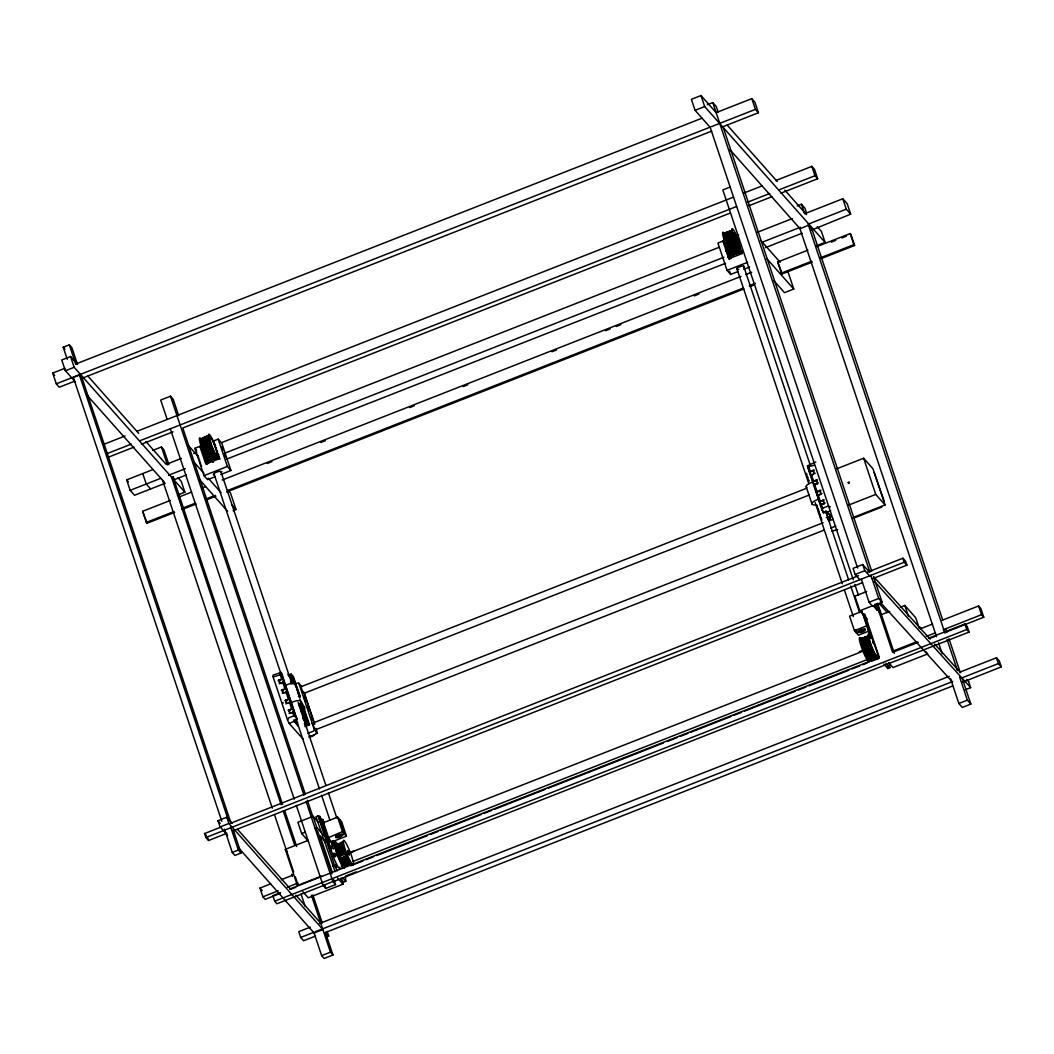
<?xml version="1.0" encoding="UTF-8"?>
<svg xmlns="http://www.w3.org/2000/svg" width="1054" height="1054" viewBox="0 0 1054 1054"><rect width="100%" height="100%" fill="white"/><g stroke="black" fill="none" stroke-linecap="round" stroke-linejoin="round"><path stroke-width="1.5" d="M208.85 459.715C206.097 452.64 194.173 437.608 208.165 436.013M732.807 255.674A13.215 1.805 68.6 0 1 725.732 244.488A13.215 1.805 68.6 0 1 724.296 233.474C745.639 225.899 718.103 235.002 725.205 233.29M867.363 636.906C867.666 639.251 867.442 634.403 867.534 637.262M861.592 641.385L861.184 640.239L864.728 651.398L869.313 660.067L876.52 657.103M207.901 436.185L201.169 439.874L207.822 437.16M867.969 635.997L861.21 638.487L861.434 640.358M870.09 660.16L870.248 659.448M733.307 255.081L740.04 252.42L732.952 255.015M337.043 844.741L336.345 845.651L337.359 850.011L343.644 847.574L343.156 846.125L347.886 858.733L341.615 861.302L336.674 847.693L343.064 845.519M341.522 861.118L344.236 865.901L345.501 866.164M861.711 638.461L861.895 639.211M876.282 657.156L876.19 657.999L875.69 657.182M341.707 861.197L342.089 862.264L348.347 859.814L347.899 858.694L351.325 863.858M870.117 660.357L869.576 659.751M345.672 853.582L345.238 852.594L338.914 854.913M864.175 650.015L863.7 648.763L869.945 646.313L875.887 657.894M873.898 655.021C868.47 660.423 862.04 655.219 873.279 653.928C875.914 656.313 871.487 658.025 868.127 658.407M210.299 460.255L216.874 457.976M343.077 842.607L343.169 846.243L336.951 848.641M282.815 703.505L282.867 703.084A11.304 3.926 -18.5 0 1 283.104 702.504M340.943 859.827L347.188 857.376M864.833 651.649L864.425 650.476M871.091 649.198L870.683 648.026M303.552 693.282L300.759 686.773L301.457 687.564M739.157 241.814L739.249 242.987M338.821 854.425C336.977 852.37 344.803 848.878 345.08 851.975M863.569 648.223C861.619 645.983 869.813 642.874 869.827 645.746M338.795 854.596L345.053 852.146M869.774 645.799L863.542 648.368M343.933 865.136L350.178 862.686M864.148 649.87L870.393 647.472L870.248 646.787M826.771 515.024L827.074 514.787A5.244 1.818 -18.5 0 0 823.648 512.784L822.094 510.268L822.607 508.199L821.29 504.234L825.203 502.982M337.807 851.329L337.32 850.196M344.012 848.944L343.617 847.838L337.359 850.288M868.325 641.517L868.799 642.729L862.501 645.167L862.067 643.968M349.137 861.039L342.879 863.529M731.12 230.562L731.147 232.447M333.38 855.65L334.895 854.28L335.844 854.689L334.026 853.292L332.998 853.7L332.497 854.662L333.71 856.639L332.497 854.662M333.999 856.349L335.501 854.965M873.173 641.412L872.817 642.861L873.964 643.783M207.928 436.158L201.182 439.017M861.21 638.54L861.553 639.093M303.302 739.368L289.125 723.387L287.531 719.987L288.822 717.787L293.947 715.771L295.937 716.865L297.136 719.526A5.244 1.818 -18.5 0 0 297.676 722.53M334.5 856.639L336.002 855.532M297.044 683.005L298.822 683.255L314.408 729.829L313.183 731.265L308.071 733.268M273.118 676.905L280.272 674.863L281.352 672.412L272.973 675.127L273.118 676.905L287.531 719.987M292.327 676.404L291.589 677.103L292.024 675.64M292.129 678.71L292.867 678.012M293.21 681.925L293.868 681.147M294.474 682.834L293.75 683.532L294.185 682.083M300.746 704.441L301.404 703.677M301.049 705.363L301.721 704.599M301.813 707.656L302.485 706.891M302.129 708.591L302.854 707.893M302.893 710.883L303.565 710.106M303.209 711.806L303.868 711.028M303.736 713.413L304.408 712.636M303.974 714.098L304.632 713.321M304.277 715.02L305.014 714.322M304.817 716.628L305.555 715.929M305.041 717.313L305.713 716.536M305.357 718.235L306.016 717.471M305.897 719.842L306.556 719.078M306.121 720.528L306.793 719.763M306.437 721.45L307.096 720.686M306.964 723.057L307.702 722.372M300.864 702.069L307.926 723.044L304.593 724.77M814.175 470.018L809.472 471.994L810.104 471.81A8.59 2.978 -18.5 0 1 814.004 471.138M815.243 473.233L810.552 475.209L811.185 475.025M817.403 479.662L812.7 481.652L813.332 481.467A8.59 2.978 -18.5 0 1 817.232 480.795M818.471 482.877L813.78 484.866L814.413 484.682A8.59 2.978 -18.5 0 1 815.44 484.432M820.895 490.123L816.191 492.099L816.837 491.915A8.59 2.978 -18.5 0 1 820.723 491.243M821.975 493.338L817.272 495.327L817.917 495.13A8.59 2.978 -18.5 0 1 820.895 494.55M824.123 499.767L819.432 501.757L820.065 501.572A8.59 2.978 -18.5 0 1 823.964 500.9M821.29 504.234L820.499 504.971L821.145 504.787M278.058 680.515L282.946 678.736L283.473 682.228M279.139 683.73L284.027 681.951M281.286 690.159L286.174 688.394L286.701 691.885M282.367 693.387L287.255 691.608M284.791 700.62L289.679 698.842L290.193 702.346M285.871 703.835L290.759 702.056M288.019 710.277L292.907 708.499L293.42 711.99M289.099 713.492L293.987 711.713M216.808 458.055L209.166 460.124L215.978 457.66M334.026 847.574L334.605 848.22M290.43 682.109A8.59 2.978 -18.5 0 0 291.326 681.661L292.406 682.241L291.563 682.663M299.138 704.981L302.366 712.003L301.523 712.425M301.286 711.41L302.011 712.135M281.958 675.522A5.244 1.818 -18.5 0 1 282.327 675.285L281.523 672.874A5.244 1.818 -18.5 0 0 280.008 674.033M297.294 719.434L296.319 717.102A5.244 1.818 -18.5 0 0 295.607 717.576M282.946 678.736L282.393 679.013A8.59 2.978 -18.5 0 0 278.902 681.912M286.174 688.394L285.621 688.67A8.59 2.978 -18.5 0 0 282.129 691.556M289.679 698.842L289.125 699.118A8.59 2.978 -18.5 0 0 285.621 702.017M292.907 708.499L292.353 708.775A8.59 2.978 -18.5 0 0 288.849 711.661M299.362 705.996L299.85 705.706M302.59 715.64L303.433 715.218L301.339 711.384M282.498 675.192L281.853 674.784A7.009 2.437 -18.5 0 0 281.313 675.074M201.485 441.81L208.139 439.149L209.259 443.141L202.671 445.974M202.974 446.896L209.641 444.261L209.298 443.247M209.851 444.867L203.172 447.489L209.68 444.366M209.878 444.959L210.168 445.776L203.554 448.517L210.194 445.816L214.99 456.303M210.76 447.331L204.16 450.124L210.866 447.594M211.419 448.964L204.819 451.771L211.525 449.228M211.762 449.781C196.202 458.279 211.432 446.329 212.21 450.822M212.407 451.27L205.807 454.05M213.092 452.746L206.426 455.368M214.186 454.906L207.506 457.515L214.239 454.999M207.928 436.172L201.248 438.807L208.218 436.013M207.822 436.619L201.156 439.228L208.547 436.198M201.459 441.705L208.139 439.123L207.836 437.265M208.679 441.204L202.025 443.905L208.705 441.336M207.085 456.711L213.778 454.129L214.107 454.761M207.743 457.95L214.463 455.407L207.73 457.91M208.139 458.609L214.818 456.026L207.941 458.292M208.613 459.36C213.804 458.556 215.2 455.091 215.82 457.476M732.807 254.923L739.789 252.486M869.405 572.058L862.712 564.549L853.068 568.356L855.123 574.496L859.84 579.713M855.123 574.496L864.767 570.688L862.712 564.549M226.966 833.24L208.587 840.486L205.912 837.548L204.581 833.543L221.419 826.903M230.615 823.279L858.509 575.708M867.692 572.085L902.896 558.212L905.557 561.15L906.901 565.155L872.159 578.857M205.912 837.548L904.24 562.217L906.901 565.155M233.092 830.829L862.515 582.664M962.17 682.399L1001.3 666.853L999.363 661.056L996.452 657.775L959.97 672.096M965.135 689.817L970.642 687.643L968.586 681.503M722.201 126.994L758.419 112.778L754.835 102.04L751.818 98.641L716.14 112.646L700.989 95.558L691.384 99.326L695.073 110.327L710.225 127.429M67.258 359.309L63.227 347.24L69.314 344.856L71.949 347.833L77.509 364.421M707.287 104.754L712.781 102.594L716.246 106.507L718.169 112.251M695.073 110.327L704.678 106.559L825.084 242.407L816.863 245.635M77.087 363.893L70.565 356.529L61.751 359.994L65.348 370.758L74.162 367.306L184.845 492.165L177.507 495.051M74.623 381.205L59.301 387.226L56.297 383.827L52.7 373.09L64.953 368.281M75.664 364.065L701.951 118.219M56.297 383.827L710.132 127.152L857.64 568.001M711.503 126.612L755.402 109.379L758.419 112.778M230.576 821.883L82.041 377.991L79.406 375.013L73.319 377.398L221.841 821.29M82.278 378.202L711.621 131.157M178.653 415.632L173.172 399.229L170.484 396.212L160.695 400.046L167.191 419.439M730.224 187.019L722.82 189.918L853.266 579.766M104.135 444.195L125.07 435.974M136.875 431.336L733.597 197.098M744.032 193.001L762.121 185.899M775.678 180.577L811.843 166.374L814.518 169.404L817.654 178.758L780.935 193.172M107.284 453.536L131.302 444.116M140.301 440.585L736.72 206.452M747.167 202.355L769.763 193.475M778.814 189.931L814.979 175.728L817.654 178.758M108.47 457.159L133.977 447.133M141.486 444.195L173.001 431.824M730.462 212.987L182.79 427.977L305.252 793.978M748.814 205.78L771.765 196.769M152.619 450.44L161.433 446.975L163.923 449.781L168.917 464.695M724.467 233.171L731.436 230.391M724.375 233.606L732.174 230.997L724.441 234.739L731.12 232.275M201.143 439.558L208.797 436.435M797.18 205.925L801.435 204.265L804.927 208.191L806.442 212.71M201.222 440.361L207.928 438.042M725.982 240.641L724.467 235.002L731.094 232.051M725.85 240.259L732.543 237.703L731.344 233.461L724.691 236.136L724.889 236.979M724.849 236.807L731.529 234.225M731.66 234.752C722.28 237.203 723.084 240.417 731.884 235.556M732.082 236.228C722.991 238.283 723.321 242.091 732.319 237.018M214.897 476.803L207.598 479.675L204.015 475.631L194.871 448.293L199.865 446.329L202.895 451.692L203 450.967M199.865 446.329L205.793 464.023L219.127 458.78L213.211 441.086L218.218 439.123L221.788 443.167L230.945 470.506L220.734 474.524M725.6 244.093L726.035 246.452L722.912 241.076L717.906 243.039L727.062 270.377L730.633 274.422L737.932 271.55M722.912 241.076L728.828 258.77L742.174 253.527L736.245 235.832L738.749 234.858M202.631 445.895L209.338 443.365M202.948 446.817L209.627 444.235M729.144 248.691L726.417 241.906L733.07 239.245L732.543 237.703M726.654 242.578L733.426 240.233L733.097 239.324M726.996 243.5L733.452 240.312M165.228 483.233L134.543 495.275L130.156 490.334L126.664 479.886L152.975 469.557M181.472 458.371L166.163 464.379L145.939 441.573M193.712 453.563L196.782 452.364M221.274 442.746L718.802 247.44M757.075 232.42L792.279 218.586M804.531 213.791L842.792 198.758L847.192 203.712L850.683 214.16L810.776 230.431M727.392 244.541L734.045 241.88L733.742 241.063M727.655 245.2L734.309 242.539L738.208 250.668M734.743 243.606L727.84 245.648M728.301 246.755L734.994 244.199M728.327 246.82L728.683 247.65L735.442 245.253M728.986 248.322L735.652 245.727M205.767 453.971C227.177 446.026 192.342 460.532 212.908 452.377M729.025 248.428L729.368 249.179L736.114 246.702M736.338 247.203L729.671 249.811L729.289 248.994M729.645 249.745L730.04 250.575L736.746 248.033M729.79 250.035L730.303 251.089L737.009 248.533M207.137 456.804L213.791 454.169M737.431 249.337L730.448 251.353M737.629 249.693L730.975 252.341L730.356 251.181M731.041 252.433L738.037 250.391M208.402 459.043L215.135 456.527M731.898 253.843C748.406 246.952 732.306 255.621 731.766 253.632M130.156 490.334L160.84 478.279M168.495 475.288L185.32 468.674M223.567 453.655L723.887 257.255M729.671 259.086L728.34 255.45L731.542 254.251M762.147 242.236L800.394 227.229M808.036 224.225L846.296 209.206L850.683 214.16M732.477 254.607L738.854 252.446M209.588 460.545L216.123 457.792M730.079 149.826L799.973 228.665L808.484 225.319L811.975 229.258L942.724 620.015M216.953 457.726L209.97 460.73M212.71 462.324L213.554 461.995M174.042 479.781L186.308 474.959M226.136 459.333L725.6 263.263M765.441 247.624L802.213 233.184M204.015 475.631L227.361 466.474L230.945 470.506M727.062 270.377L747.484 262.354M737.141 269.139C734.638 268.296 744.664 264.567 743.9 266.491A3.663 1.265 -18.5 0 1 743.544 267.597M214.489 474.59L213.316 474.708L214.107 474.392A3.663 1.265 -18.5 0 1 215.345 472.64L217.928 471.625A3.663 1.265 -18.5 0 1 220.853 471.744L221.867 471.691L220.945 472.245M743.768 269.257L749.605 266.965M174.635 512.415L147.086 523.232L146.348 522.402L142.633 511.295L170.181 500.492M179.364 496.882L191.604 492.073M202.315 487.87L205.372 486.671M222.21 480.057L740.988 276.411M745.573 274.62L751.7 272.209M812.344 262.077L782.16 273.935L781.422 273.091L777.707 261.998L807.904 250.154M816.955 246.596L850.17 233.553L850.907 234.383L854.61 245.49L821.409 258.52M267.334 463.47L271.919 461.678M320.89 442.443L325.475 440.651M409.65 407.608L414.235 405.803M463.207 386.581L467.792 384.776M551.967 351.733L556.552 349.941M605.523 330.719L610.121 328.914M616.234 326.503L620.832 324.711M694.283 295.871L698.868 294.066M831.277 242.091L835.809 240.312M841.843 237.94L846.375 236.162M146.348 522.402L173.897 511.585M181.552 508.581L195.319 503.18M206.031 498.977L215.214 495.367M227.453 490.558L743.162 288.111M749.289 285.713L755.402 283.315M781.422 273.091L811.606 261.247M820.671 257.69L853.872 244.66L854.61 245.49M182.289 509.411L196.057 504.01M206.768 499.807L215.951 496.197M226.663 491.994L743.9 288.954M750.026 286.543L754.611 284.738M787.628 270.72L793.767 289.059L784.519 292.683L773.847 280.641M233.079 510.716L236.043 509.556L230.497 492.995L228.362 490.584M815.809 461.981L807.509 465.815L807.601 466.948L822.094 510.268M807.601 466.948L814.057 465.275M288.098 675.285L291.154 674.086L291.721 674.718L295.015 684.441M836.678 468.819L863.634 458.24L872.949 468.753L885.07 504.945L852.581 517.698M301.26 686.655L806.468 488.331M304.105 692.623L314.79 724.256M303.921 693.387L809.129 495.064M822.607 508.199L827.746 506.183L830.368 506.842M293.631 720.356L298.137 725.942L293.631 720.356L296.964 719.052M823.121 512.455L826.455 511.15L830.96 516.737L827.904 517.936M289.125 723.387L294.119 721.423M826.942 512.204L830.697 510.729M848.786 505.011L875.742 494.431L885.07 504.945M826.191 517.698L830.697 515.92L830.96 516.737M304.25 723.545L307.307 722.346L307.926 723.044M305.001 725.033L308.69 723.914L309.547 724.862L304.962 726.667M827.785 519.767L830.473 518.713L829.854 518.015M311.839 723.452L823.161 522.731M828.615 521.058L833.2 519.253M853.134 518.331L881.697 507.119L881.131 506.487M314.5 730.172L824.294 530.057M830.671 528.067L835.782 526.065M308.927 737.168L317.425 733.228L315.857 728.564M837.68 529.543L831.909 531.216M232.196 823.319L226.794 817.232L217.98 820.697L220.075 826.929L228.889 823.477L322.893 929.523L314.079 932.974L238.52 847.745M866.665 591.544L854.886 596.169L859.774 610.78L867.284 619.238M318.545 822.502L313.078 816.349L297.913 822.304L301.668 833.556L308.203 840.934M318.598 816.534L320.087 816.626L331.391 850.407L330.35 850.815L318.598 816.534L318.044 815.901L315.95 816.718L335.093 871.684M320.087 816.626L319.046 817.034L330.35 850.815M869.102 602.256L878.707 598.488L882.172 602.401L872.567 606.169L869.102 602.256L861.289 578.909M232.262 852.449L238.349 850.051L240.997 853.029L234.91 855.426L232.262 852.449L224.449 829.076M319.836 817.917L321.391 819.683L322.88 819.788L323.96 823.003M321.839 820.196L322.88 819.788M859.774 610.78L873.028 605.576L876.928 609.963L878.259 609.436L880.512 611.979L879.168 612.506M323.631 822.621L337.596 817.14L339.493 819.287L344.566 834.017L346.463 836.165L332.497 841.645L331.114 841.672L327.768 837.89L328.808 837.482L330.152 841.5L329.111 841.909L321.391 819.683M862.146 611.241L849.577 616.168L854.425 630.648L856.322 632.795L858.325 631.82A3.702 1.291 -18.5 0 1 863.068 629.172A3.702 1.291 -18.5 0 1 864.57 630.872A3.702 1.291 -18.5 0 1 858.799 632.36L856.546 633.046L855.584 630.147M301.668 833.556L305.278 832.146M323.38 834.979L316.846 827.601L315.067 828.299L317.741 831.329L331.997 873.937M880.657 614.956L889.721 611.399M900.3 607.249L904.833 605.47L915.689 617.71L919.22 628.263M321.575 876.072L297.399 885.558L285.291 849.366L307.952 840.473M344.566 834.017L342.563 834.992A3.702 1.291 -18.5 0 1 337.82 837.627A3.702 1.291 -18.5 0 1 336.318 835.941A3.702 1.291 -18.5 0 1 342.089 834.452L344.342 833.767L342.431 831.619L328.808 837.482M854.425 630.648L866.994 625.72M328.664 841.408L330.152 841.5M869.629 630.806L858.457 635.193L856.546 633.046M332.471 845.69L333.96 845.782L332.471 845.69L331.114 841.672M336.371 845.005C336.516 846.665 340.969 841.066 342.972 842.133M861.184 638.882L868.074 636.102M336.397 845.031L343.327 842.344M861.118 638.935L867.363 636.484M868.351 636.379L861.105 639.356L861.395 640.252M342.603 843.266L342.972 844.346L336.476 846.705L336.358 845.716L342.919 843.674L342.629 842.713L336.371 845.163L336.634 845.861M861.118 639.567L867.416 637.222M336.371 845.795L342.629 843.345M861.223 640.213L867.468 637.749M861.223 640.41C868.904 639.554 867.85 638.645 867.468 638.026M336.476 846.639L342.774 844.07M867.982 640.015L861.619 642.308L861.421 641.464L867.798 638.987L870.011 646.379M329.902 850.314L331.391 850.407M870.867 637.973L872.356 638.065L870.867 637.973L862.132 611.873M862.132 643.796C877.126 641.965 862.356 637.393 862.093 643.507M337.017 849.01L343.275 846.56M862.146 644.139L868.404 641.688M343.947 848.944L337.754 851.395M862.528 645.456L869.023 643.427M869.207 644.284L862.962 646.734L862.607 645.628M345.686 853.793L339.428 856.243L338.993 855.044M859.484 652.334C860.433 652.242 856.599 651.451 863.793 650.634M280.43 893.331L265.121 899.339L262.894 896.809L259.956 888.061L270.654 883.871M281.352 879.668L292.037 875.466M339.612 856.678C353.854 847.087 341.628 863.028 339.546 856.559M350.099 852.673L863.872 650.819M920.34 628.83L932.606 624.021M941.802 620.411L978.586 605.958L980.826 608.487L983.751 617.236L946.966 631.675M348.083 853.911C353.63 852.502 353.38 849.076 353.828 851.658M864.794 651.477L871.052 649.014M871.25 649.58L865.005 652.031L865.518 653.243M340.284 858.285L346.516 855.808L347.029 857.021M865.479 653.151L871.737 650.7L871.342 649.593M340.771 859.471L346.977 856.849M866.204 654.745L872.422 652.202L872.001 651.069M341.456 860.973L347.675 858.43L347.28 857.337M866.335 655.021L872.672 652.479L873.12 653.678M873.094 653.585L866.875 656.128L866.375 655.048M332.445 866.006L334.526 865.189L337.175 870.867M867.482 657.274L873.74 654.811M342.734 863.503C360.125 859.629 339.283 858.76 342.774 863.595M262.894 896.809L278.19 890.814M287.36 887.204L298.071 883.002M353.037 861.421L868.088 659.237M926.334 636.379L935.53 632.769M943.198 629.752L981.524 614.706L983.751 617.236M868.641 659.198L874.978 656.879L868.562 658.974M868.918 659.277L875.413 657.446M892.778 651.148L916.94 641.662M344.566 865.914L351.746 863.648M869.669 659.962L876.388 657.801L876.137 657.129M345.145 865.808C344.302 867.429 348.466 864.32 351.641 864.043M280.509 892.646L272.854 895.65L274.712 901.21L276.965 903.752L324.408 885.123M289.692 889.049L879.299 657.591L864.728 614.008M918.232 642.308L892.619 652.36L876.309 603.599M928.785 638.157L964.95 623.968L967.203 626.498L969.061 632.071L334.197 881.289L331.944 878.746M291.128 889.128L295.726 887.323M350.666 865.756L362.932 860.947M366.001 859.735L373.669 856.731M376.726 855.532L427.318 835.664M430.375 834.465L438.042 831.461M441.112 830.249L480.967 814.61M484.036 813.398L491.691 810.394M494.761 809.195L545.353 789.327M548.409 788.129L663.374 743.004M667.972 741.199L677.182 737.589M680.238 736.377L687.906 733.373M690.976 732.174L730.83 716.522M733.887 715.323L741.555 712.306M744.625 711.107L795.203 691.253M798.273 690.041L805.941 687.037M809.011 685.838L848.865 670.186M851.922 668.987L859.59 665.97M862.659 664.771L867.258 662.966M871.856 661.161L877.982 658.75M930.102 638.289L934.7 636.484M274.712 901.21L966.808 629.528L969.061 632.071M345.514 876.098L356.147 871.921M323.104 885.413L332.88 881.566L335.567 884.583L325.778 888.43L323.104 885.413L296.306 805.322M345.501 877.56L345.804 881.263L343.723 882.079L340.732 878.72M883.832 664.02L887.811 668.513L889.892 667.696L889.589 663.994M340.982 878.127L342.998 884.161L308.255 897.797L302.827 891.684M310.311 927.125L298.743 931.67L300.68 937.454L303.592 940.735L315.159 936.202M319.415 923.554L949.246 676.312M300.68 937.454L313.697 932.355M315.225 931.749L952.724 681.503M961.907 677.893L998.388 663.572L1001.3 666.853M952.632 685.956L325.515 932.487M325.765 937.217L328.703 936.071L327.135 931.38M958.85 703.492L967.361 700.146L970.853 704.085L962.342 707.432L958.85 703.492L950.51 678.578M321.654 955.635L330.469 952.184L332.959 954.99L324.145 958.442L321.654 955.635L313.973 932.671M823.451 512.837L808.418 468.016A7.009 2.437 -18.5 0 1 809.077 467.844M292.551 675.654L300.258 697.116L293.394 676.615L291.536 675.719L293.987 683.045M298.401 696.233L299.402 696.167M300.561 702.662L302.406 703.558L309.547 724.862M727.747 256.741L728.393 257.769M316.108 732.886L317.425 733.215L314.408 729.829M332.827 855.65L334.816 855.677L334.961 853.687M218.797 454.445L218.639 455.473M869.682 660.384L869.128 659.83M340.323 858.259L340.719 859.313M861.816 638.566L862.501 639.291M342.629 842.554L342.958 842.673M739.46 252.288L732.78 254.884M343.051 845.216L336.832 847.706L336.516 846.533M865.742 653.533L866.164 654.653M340.995 859.761L341.417 860.881M870.617 647.986L864.359 650.437M873.634 576.617L930.155 639.159M934.569 644.047L960.681 672.755M966.689 679.395L968.652 681.688M864.715 570.53L870.235 576.63M874.372 581.294L970.642 687.643M880.182 602.177L951.96 681.464M204.581 833.543L206.36 835.506M727.22 125.149L777.233 181.552M784.835 190.142L806.573 214.66M817.206 226.65L821.409 231.393L825.084 242.407M760.948 240.628L780.158 262.288M777.707 261.998L782.16 273.935M767.088 258.955L793.767 289.059M736.245 235.832L737.378 237.493M874.227 472.548L884.359 501.783L883.792 501.164M807.509 465.815L808.049 466.131A5.244 1.818 -18.5 0 1 808.998 465.947M806.811 474.392L806.429 473.391M807.878 477.607L807.509 476.606M808.958 480.822L808.589 479.82M827.311 512.112L830.697 515.92M817.193 505.564L817.509 506.487M818.339 508.858L818.576 509.701M819.353 511.994L819.182 511.388M820.42 515.208L820.262 514.602M821.501 518.423L821.343 517.817M925.623 651.451L927.797 653.902L893.041 667.538L888.706 662.637M879.695 603.995L887.257 612.532M885.913 663.203L889.892 667.696M213.211 441.086L214.581 443.405M194.871 448.293L196.663 450.308M188.798 445.961L198.429 456.817M194.344 462.522L203.962 473.378M208.244 478.2L221.077 492.679M231.761 504.734L236.043 509.556M199.786 479.899L227.585 511.256M63.227 347.24L64.992 349.23M87.956 376.159L138.667 433.352M178.034 477.778L181.248 481.388L184.845 492.165M65.243 370.441L75.084 381.746M86.981 395.171L164.266 482.139M52.7 373.09L54.716 375.356M150.643 488.964L146.256 484.01L142.751 473.562M126.664 479.886L128.417 481.862M298.822 683.255L301.852 686.681M293.104 678.855L292.669 680.317L293.328 679.54M142.633 511.295L147.086 523.232M295.792 686.905L296.029 687.59M297.096 690.805L296.556 689.197M339.717 819.538L341.615 821.685L346.463 836.165M322.682 821.145L324.355 823.029M334.908 840.973L338.189 844.662M325.475 841.843L320.047 835.73L332.155 871.921M334.026 853.292L334.895 854.28M332.998 853.7L333.868 854.675M334.487 855.374L335.686 856.652M342.813 877.903L345.804 881.263M337.583 878.035L342.998 884.161M285.291 849.366L287.465 851.816M237.598 829.419L290.548 889.141M295.95 895.241L320.798 923.278M328.703 936.071L325.383 932.329L332.959 954.99M218.033 820.829L220.207 823.293M219.97 826.626L227.664 835.506M259.956 888.061L262.196 890.59M876.335 657.88L875.742 657.156M738.617 251.287L731.568 253.342L730.923 252.249M867.745 635.944L867.89 636.59M313.565 723.755C311.167 721.134 315.844 732.675 315.502 728.63M350.231 862.673L350.666 863.674M213.501 453.589L213.145 452.851L206.492 455.512M861.434 641.267L867.6 638.684L867.824 639.699M878.127 653.981L878.549 654.718M323.762 829.274L322.656 826.481M871.895 651.082L865.65 653.533M215.648 445.697L214.858 444.063M727.655 255.542L729.17 259.047M199.206 459.07L199.72 460.071M868.338 658.394L874.438 655.838M738.446 239.969L737.892 238.797M725.679 249.903L726.232 251.221M879.181 658.118L864.175 615.47M740.053 245.384L740.593 246.61M725.745 249.297L727.234 253.737M217.019 450.638L217.546 451.863M219.97 459.109L218.968 456.606M206.624 464.34L205.201 459.544L207.374 463.813M201.09 465.077L201.63 466.303M342.734 844.188L343.09 845.071M343.077 863.779L343.38 864.649L349.467 861.685M211.485 449.149L211.116 448.253M874.649 656.049L874.886 656.734M726.39 241.867L725.89 240.352M734.085 241.972L734.335 242.618M323.222 827.126L323.907 829.169M210.826 447.515L210.484 446.593M727.062 243.685L727.313 244.317M742.016 251.339L742.477 252.617M730.422 258.546L728.235 254.291L728.34 255.45M198.679 457.844L197.875 455.433M350.547 863.384L344.302 865.848M732.556 237.743L732.873 238.691L726.087 240.971M842.792 198.758L846.296 209.206M996.452 657.775L998.388 663.572M978.586 605.958L981.524 614.706M850.17 233.553L853.872 244.66M811.843 166.374L814.979 175.728M964.95 623.968L966.808 629.528M945.846 629.357L946.887 632.479M948.969 638.698L959.917 671.398M962.513 679.184L970.853 704.085M801.435 204.265L804.452 213.29M808.484 225.319L944.964 633.204M947.045 639.435L957.467 670.568M959.548 676.8L967.361 700.146M799.973 228.665L936.453 636.55M938.534 642.782L942.171 653.678M751.818 98.641L755.402 109.379M902.896 558.212L904.24 562.217M863.634 458.24L875.742 494.431M904.833 605.47L908.364 616.023M723.294 127.574L871.75 571.268M873.832 577.5L882.172 602.401M712.781 102.594L869.84 572.019M870.894 575.141L878.707 598.488M877.574 603.204L894.359 653.361M874.965 604.126L876.928 609.963M700.989 95.558L704.678 106.559M854.834 584.443L858.47 595.339M864.201 614.535L871.908 637.565M863.094 613.915L871.315 638.474M812.977 470.189L814.057 473.404M816.204 479.833L817.285 483.048M819.709 490.294L820.789 493.509M822.937 499.939L824.017 503.153M743.65 266.095L810.5 465.908M825.651 511.177L848.628 579.858M850.723 586.103L859.603 612.637M808.919 467.291L810.249 471.257M811.33 474.471L813.477 480.901M814.558 484.129L816.982 491.362M818.049 494.576L820.21 501.019M861.408 629.422L861.829 630.714M806.165 473.628L808.774 481.414M816.573 504.761L821.791 520.333M736.812 268.441L808.879 483.865M815.15 502.587L842.317 583.771M844.399 590.003L853.279 616.55M726.983 246.583L730.936 258.375M806.205 486.711L812.002 504.075M729.618 271.379L730.633 274.422M303.855 692.201L314.448 723.874M218.218 439.123L227.361 466.474M303.881 696.365L305.41 700.936M301.563 702.596L308.69 723.914M297.636 692.412L298.242 694.099M298.717 695.627L299.323 697.313M299.797 698.842L300.39 700.528M291.154 674.086L294.804 684.981M300.535 702.109L307.307 722.346M301.062 704.191L307.689 723.979M337.596 817.14L342.431 831.619M292.05 682.386L289.758 675.548L288.19 673.769L288.994 676.181M303.078 715.363L305.37 722.188L302.985 717.998L303.473 718.551A7.009 2.437 -18.5 0 1 302.906 718.868M291.378 681.635L292.09 683.769M220.826 471.336L291.853 683.638M298.124 702.359L325.805 785.098M328.413 792.898L336.779 817.878M338.571 834.663L339.006 835.954M282.037 674.679L296.029 716.496M281.444 673.546L295.937 716.865M213.975 473.681L280.838 673.493M296.503 720.317L319.481 788.998M321.575 795.243L329.928 820.223M280.272 674.863L281.589 678.829M282.67 682.043L284.817 688.486M285.897 691.701L288.322 698.934M289.402 702.162L291.55 708.591M292.63 711.806L293.947 715.771M205.912 457.739L207.888 463.641M334.105 841.052L335.132 844.122M333.657 840.539L335.712 846.678M341.377 865.242L342.405 868.325M278.862 679.909L279.942 683.124M282.09 689.553L283.17 692.768M285.594 700.014L286.675 703.229M288.822 709.658L289.903 712.873M332.616 840.947L335.185 848.628M332.392 841.132L333.96 845.782M332.168 841.263L333.512 845.282M331.351 841.54L332.919 846.204M322.432 819.274L329.704 840.987M319.639 816.125L330.943 849.906M318.044 815.901L334.526 865.189M313.078 816.349L316.846 827.601M307.333 800.197L313.064 817.324M334.039 880.024L335.567 884.583M170.484 396.212L304.013 795.256M306.095 801.488L332.88 881.566M324.764 885.386L325.778 888.43M170.313 428.794L294.224 799.103M173.054 476.79L174.16 480.097M172.988 476.869L282.577 804.413M284.672 810.645L296.675 846.52M312.854 894.886L322.247 922.961M161.433 446.975L167.428 464.88M171.525 477.133L281.141 804.716M283.223 810.961L294.712 845.282M311.404 895.202L330.469 952.184M162.606 480.268L272.314 808.181M274.409 814.426L293.723 872.132M295.291 876.823L297.9 884.622M301.022 893.976L305.199 906.453M233.171 829.669L240.997 853.029M69.314 344.856L75.875 364.46M79.406 375.013L227.927 818.905M230.536 826.692L238.349 850.051M226.794 817.232L228.889 823.477M70.565 356.529L74.162 367.306M207.691 837.825L208.587 840.486M202.552 449.36L202.895 450.506M216.544 449.36L216.057 447.436M200.629 463.8L200.141 461.876M724.427 234.66L724.612 235.727L731.344 233.461M333.354 865.505L333.578 866.388M325.014 840.565L325.238 841.461M731.278 233.132L731.16 232.512M316.213 728.815L316.437 730.699M315.884 728.433L316.108 730.33M887.6 666.049L887.811 668.513M878.087 658.71A13.215 1.805 68.6 0 1 869.906 642.769A13.215 1.805 68.6 0 1 870.881 637.156M878.101 656.128A13.215 1.805 68.6 0 1 878.272 658.249M877.033 654.956A9.947 1.357 68.6 0 1 871.908 646.945A9.947 1.357 68.6 0 1 870.222 637.604M868.983 662.175A13.215 1.805 68.6 0 1 861.619 647.538A13.215 1.805 68.6 0 1 860.486 638.144M860.617 638.289A13.215 1.805 68.6 0 1 861.316 639.251M730.896 253.764A10.171 1.397 68.6 0 1 730.725 253.592M729.908 252.459A10.171 1.397 68.6 0 1 729.184 251.208M728.933 250.72A10.171 1.397 68.6 0 1 728.13 249.087M727.853 248.494A10.171 1.397 68.6 0 1 725.982 243.975M725.745 243.316A10.171 1.397 68.6 0 1 724.875 240.773M724.691 240.18A10.171 1.397 68.6 0 1 724.006 237.558M733.966 235.437A10.171 1.397 68.6 0 1 737.826 244.752M741.937 251.642A13.215 1.805 68.6 0 1 737.405 246.781A13.215 1.805 68.6 0 1 731.766 229.956A13.215 1.805 68.6 0 1 736.588 235.661M733.176 234.489A9.038 1.238 68.6 0 1 738.683 249.073M739.724 245.463A9.038 1.238 68.6 0 1 737.787 246.083A9.038 1.238 68.6 0 1 733.386 232.908A9.038 1.238 68.6 0 1 738.327 241.3M864.807 628.671A3.623 1.252 -18.5 0 1 861.658 630.661A3.623 1.252 -18.5 0 1 858.127 630.793M738.775 269.481A3.663 1.265 -18.5 0 1 737.747 269.429M344.157 868.364A13.215 1.805 68.6 0 1 336.555 852.884A13.215 1.805 68.6 0 1 336.134 844.86M342.958 865.281A9.947 1.357 68.6 0 1 342.642 864.965M341.825 863.832A9.947 1.357 68.6 0 1 341.351 863.015M340.837 862.067A9.947 1.357 68.6 0 1 340.31 860.986M339.757 859.814A9.947 1.357 68.6 0 1 339.217 858.575M338.677 857.271A9.947 1.357 68.6 0 1 338.15 855.953M337.662 854.636A9.947 1.357 68.6 0 1 337.214 853.345M336.819 852.119A9.947 1.357 68.6 0 1 336.213 849.919M352.708 864.781A13.215 1.805 68.6 0 1 344.184 845.822A13.215 1.805 68.6 0 1 347.464 845.927A13.215 1.805 68.6 0 1 353.446 864.807M339.889 867.192A11.752 1.607 68.6 0 1 336.371 863.766A11.752 1.607 68.6 0 1 331.088 849.405A11.752 1.607 68.6 0 1 333.248 849.063M218.718 457.265A13.215 1.805 68.6 0 1 213.922 451.863A13.215 1.805 68.6 0 1 208.534 435.078A13.215 1.805 68.6 0 1 214.133 442.996M217.928 453.563A13.215 1.805 68.6 0 1 218.692 457.041M209.443 460.124A13.215 1.805 68.6 0 1 203.053 451.494A13.215 1.805 68.6 0 1 200.932 438.899M203.014 449.821A9.038 1.238 68.6 0 1 202.236 447.647M201.617 445.658A9.038 1.238 68.6 0 1 201.195 443.971M341.799 834.188A3.623 1.252 -18.5 0 1 338.94 835.862A3.623 1.252 -18.5 0 1 335.686 836.217M285.133 685.627A6.917 2.398 -18.5 0 1 292.195 683.414A6.917 2.398 -18.5 0 1 295.607 684.784M290.245 703.229A6.917 2.398 -18.5 0 1 299.863 700.66A6.917 2.398 -18.5 0 1 298.651 704.652M301.484 705.126A3.689 3.425 -41.6 0 1 304.382 710.053M291.853 712.952A8.59 2.978 -18.5 0 1 292.604 712.464M281.247 683.69A8.59 2.978 -18.5 0 1 281.905 683.19M285.133 692.847A8.59 2.978 -18.5 0 1 285.871 692.359M288.625 703.308A8.59 2.978 -18.5 0 1 289.376 702.82M295.476 720.936A7.009 2.437 -18.5 0 1 294.962 720.936M816.244 504.826A6.917 2.398 -18.5 0 1 812.107 503.101A6.917 2.398 -18.5 0 1 819.221 499.095M806.863 487.435A6.917 2.398 -18.5 0 1 813.056 481.994M812.212 474.774A8.59 2.978 -18.5 0 1 813.214 474.577M823.161 504.339A8.59 2.978 -18.5 0 1 824.123 504.194M816.442 484.234A8.59 2.978 -18.5 0 1 817.403 484.089M826.942 511.677A5.244 1.818 -18.5 0 1 825.967 512.613M311.879 735.916A6.324 5.876 -41.6 0 1 309.494 736.364M314.303 734.994A6.324 5.876 -41.6 0 1 309.836 736.746M338.281 852.844C355.145 850.301 335.804 847.245 338.242 852.897M343.433 864.412L349.73 861.961L350.191 863.042L343.894 865.426L343.446 864.399M920.629 627.433L921.209 628.83L920.656 627.42M848.193 482.534C849.129 485.235 850.328 480.453 848.193 482.534M202.776 452.311L205.385 458.859L202.776 452.311M304.25 696.826L305.383 699.685L304.25 696.826M307.636 706.931L308.73 709.698L307.636 706.931M310.983 716.944L312.116 719.79L310.983 716.944M725.824 247.058L728.433 253.606L725.824 247.058M347.622 850.565L349.256 854.807L347.622 850.565M291.892 874.425L292.445 875.848L291.892 874.425M327.241 839.643L328.202 842.541L327.241 839.643M335.58 864.583L336.555 867.468L335.58 864.583M208.442 440.361L201.788 443.049L208.455 440.427M208.824 441.745L202.17 444.38L208.811 441.705M209.127 442.693L202.473 445.368L209.14 442.746M210.431 446.474L203.778 449.123L210.444 446.501M211.077 448.121L204.41 450.783L211.09 448.161M212.183 450.756L205.504 453.365L212.17 450.743M213.54 453.668L206.874 456.303L213.567 453.721M208.06 438.727L201.393 441.415L208.06 438.767M208.323 439.9L201.657 442.535L208.336 439.94M221.999 447.094L222.974 449.702L221.999 447.094M224.41 454.34L225.398 456.935L224.41 454.34M210.642 442.206A10.171 1.397 68.6 0 0 217.361 456.039A10.171 1.397 68.6 0 0 212.948 441.468A10.171 1.397 68.6 0 0 210.642 442.206"/></g></svg>
